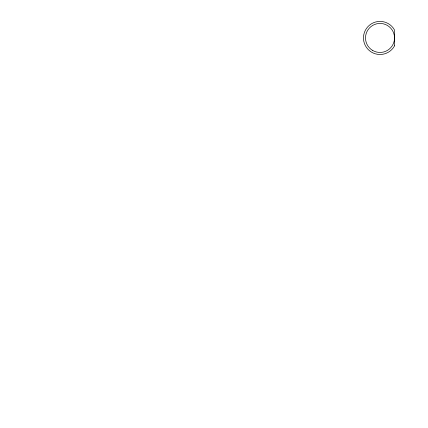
<?xml version="1.0" encoding="UTF-8"?>
<svg xmlns="http://www.w3.org/2000/svg" width="428" height="428" viewBox="0 0 428 428"><rect width="100%" height="100%" fill="white"/><g stroke="black" fill="none" stroke-linecap="round" stroke-linejoin="round"><path stroke-width="0.64" d="M394.525 45.775L394.338 46.219A16.548 16.548 0 0 1 369.375 50.622A16.548 16.548 0 0 1 369.375 25.273A16.548 16.548 0 0 1 394.338 29.671L394.525 45.775M372.756 50.515A14.515 14.515 0 0 0 394.525 37.948A14.515 14.515 0 0 0 372.756 25.375A14.515 14.515 0 0 0 372.756 50.515"/></g></svg>
